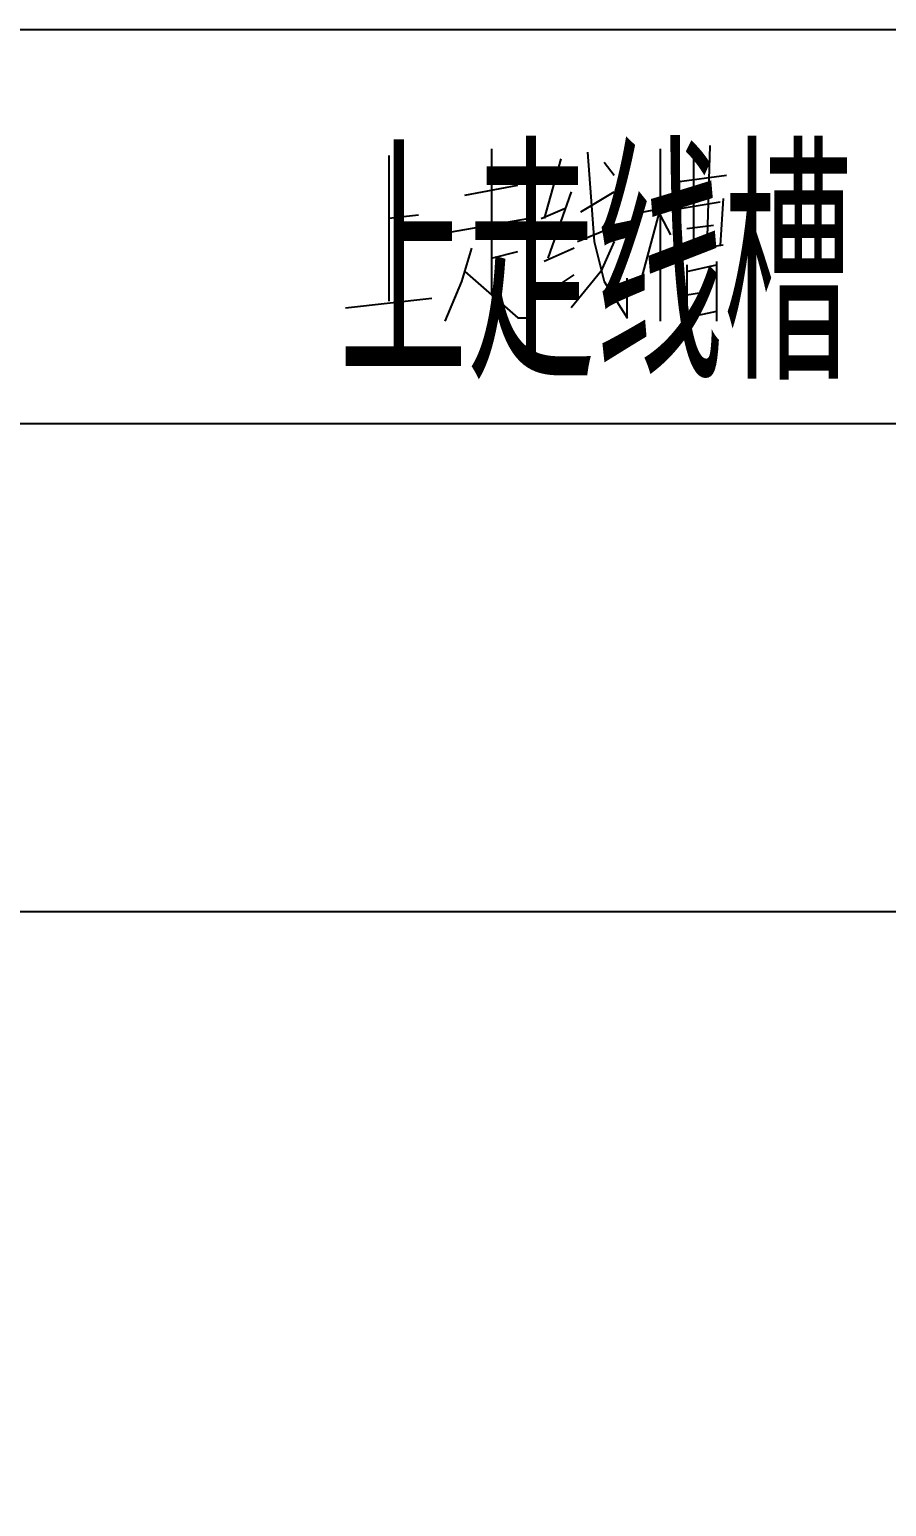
# Model space of a CAD drawing. Header units: metres. Extents: x 17 to 1264, y 17 to 859.
# Drawn here: x 229.6 to 266.9, y 339.2 to 403.3 of the extents above; entities that cross this region are included whole.
import ezdxf

# ---------------------------------------------------------------- set-up
doc = ezdxf.new("R2010")
doc.units = ezdxf.units.M
for name, color, linetype in [('LINES', 7, 'Continuous'), ('POLYLINES', 4, 'Continuous'), ('RECTS', 7, 'Continuous'), ('TEXTS', 3, 'Continuous')]:
    doc.layers.add(name, color=color, linetype=linetype)

msp = doc.modelspace()

# ---------------------------------------------------------------- linework, layer by layer
at = {"layer": 'LINES'}
for p, q in [((245.23, 397.87), (245.23, 391.54)), ((249.69, 398.16), (249.69, 394.85)), ((252.71, 397.73), (251.99, 395.14)), ((257.03, 398.16), (257.03, 390.67)), ((258.47, 397.87), (258.47, 393.7)), ((259.19, 398.3), (259.05, 393.84)), ((254.59, 397.58), (255.02, 397.01)), ((248.54, 396.14), (250.84, 396.58)), ((257.75, 396.72), (259.91, 397.01)), ((253.15, 396.29), (252.14, 393.41)), ((253.58, 395.42), (255.02, 396.29)), ((257.9, 395.86), (257.9, 393.55)), ((257.9, 395.57), (259.63, 395.86)), ((259.77, 396), (259.63, 393.98)), ((246.52, 395.28), (245.23, 395.14)), ((247.96, 394.56), (251.27, 395.14)), ((251.85, 395.14), (252.86, 395.57)), ((257.03, 395.57), (256.17, 392.4)), ((256.31, 395.42), (257.75, 395.71)), ((257.03, 395.28), (257.47, 394.42)), ((249.69, 394.7), (249.69, 391.82)), ((253.43, 394.13), (255.16, 394.85)), ((258.19, 394.7), (259.34, 394.85)), ((259.77, 393.98), (257.9, 393.7)), ((249.69, 393.41), (250.84, 393.7)), ((253.29, 393.84), (251.99, 393.26)), ((259.48, 393.26), (259.48, 390.67)), ((251.99, 391.82), (253.29, 392.69)), ((258.19, 393.12), (258.19, 390.67)), ((258.19, 392.83), (259.48, 393.12)), ((258.19, 391.82), (259.19, 391.97)), ((243.35, 391.25), (247.1, 391.68)), ((259.48, 391.1), (258.19, 390.82))]:
    msp.add_line(p, q, dxfattribs=at)
at = {"layer": 'POLYLINES'}
for points in [[(253.87, 398.02), (254.15, 394.13), (254.59, 392.4)], [(255.02, 394.13), (254.44, 392.83), (253.15, 391.25)], [(248.83, 393.84), (248.39, 392.4), (247.67, 390.67)], [(248.54, 392.83), (250.84, 390.82), (251.42, 390.82)], [(254.59, 392.4), (255.59, 390.82), (255.59, 392.54)]]:
    msp.add_lwpolyline(points, dxfattribs=at)
at = {"layer": 'RECTS'}
for points in [[(185.32, 403.34), (327.45, 403.34), (327.45, 386.21), (185.32, 386.21)], [(185.32, 365.04), (327.45, 365.04), (327.45, 216.43), (185.32, 216.43)]]:
    msp.add_lwpolyline(points, dxfattribs=at)

# ---------------------------------------------------------------- texts
at = {"layer": 'TEXTS', "width": 0.509028}
msp.add_text('上走线槽', height=8.42, dxfattribs=at).set_placement((243.07, 389.09))

doc.saveas('drawing.dxf')
